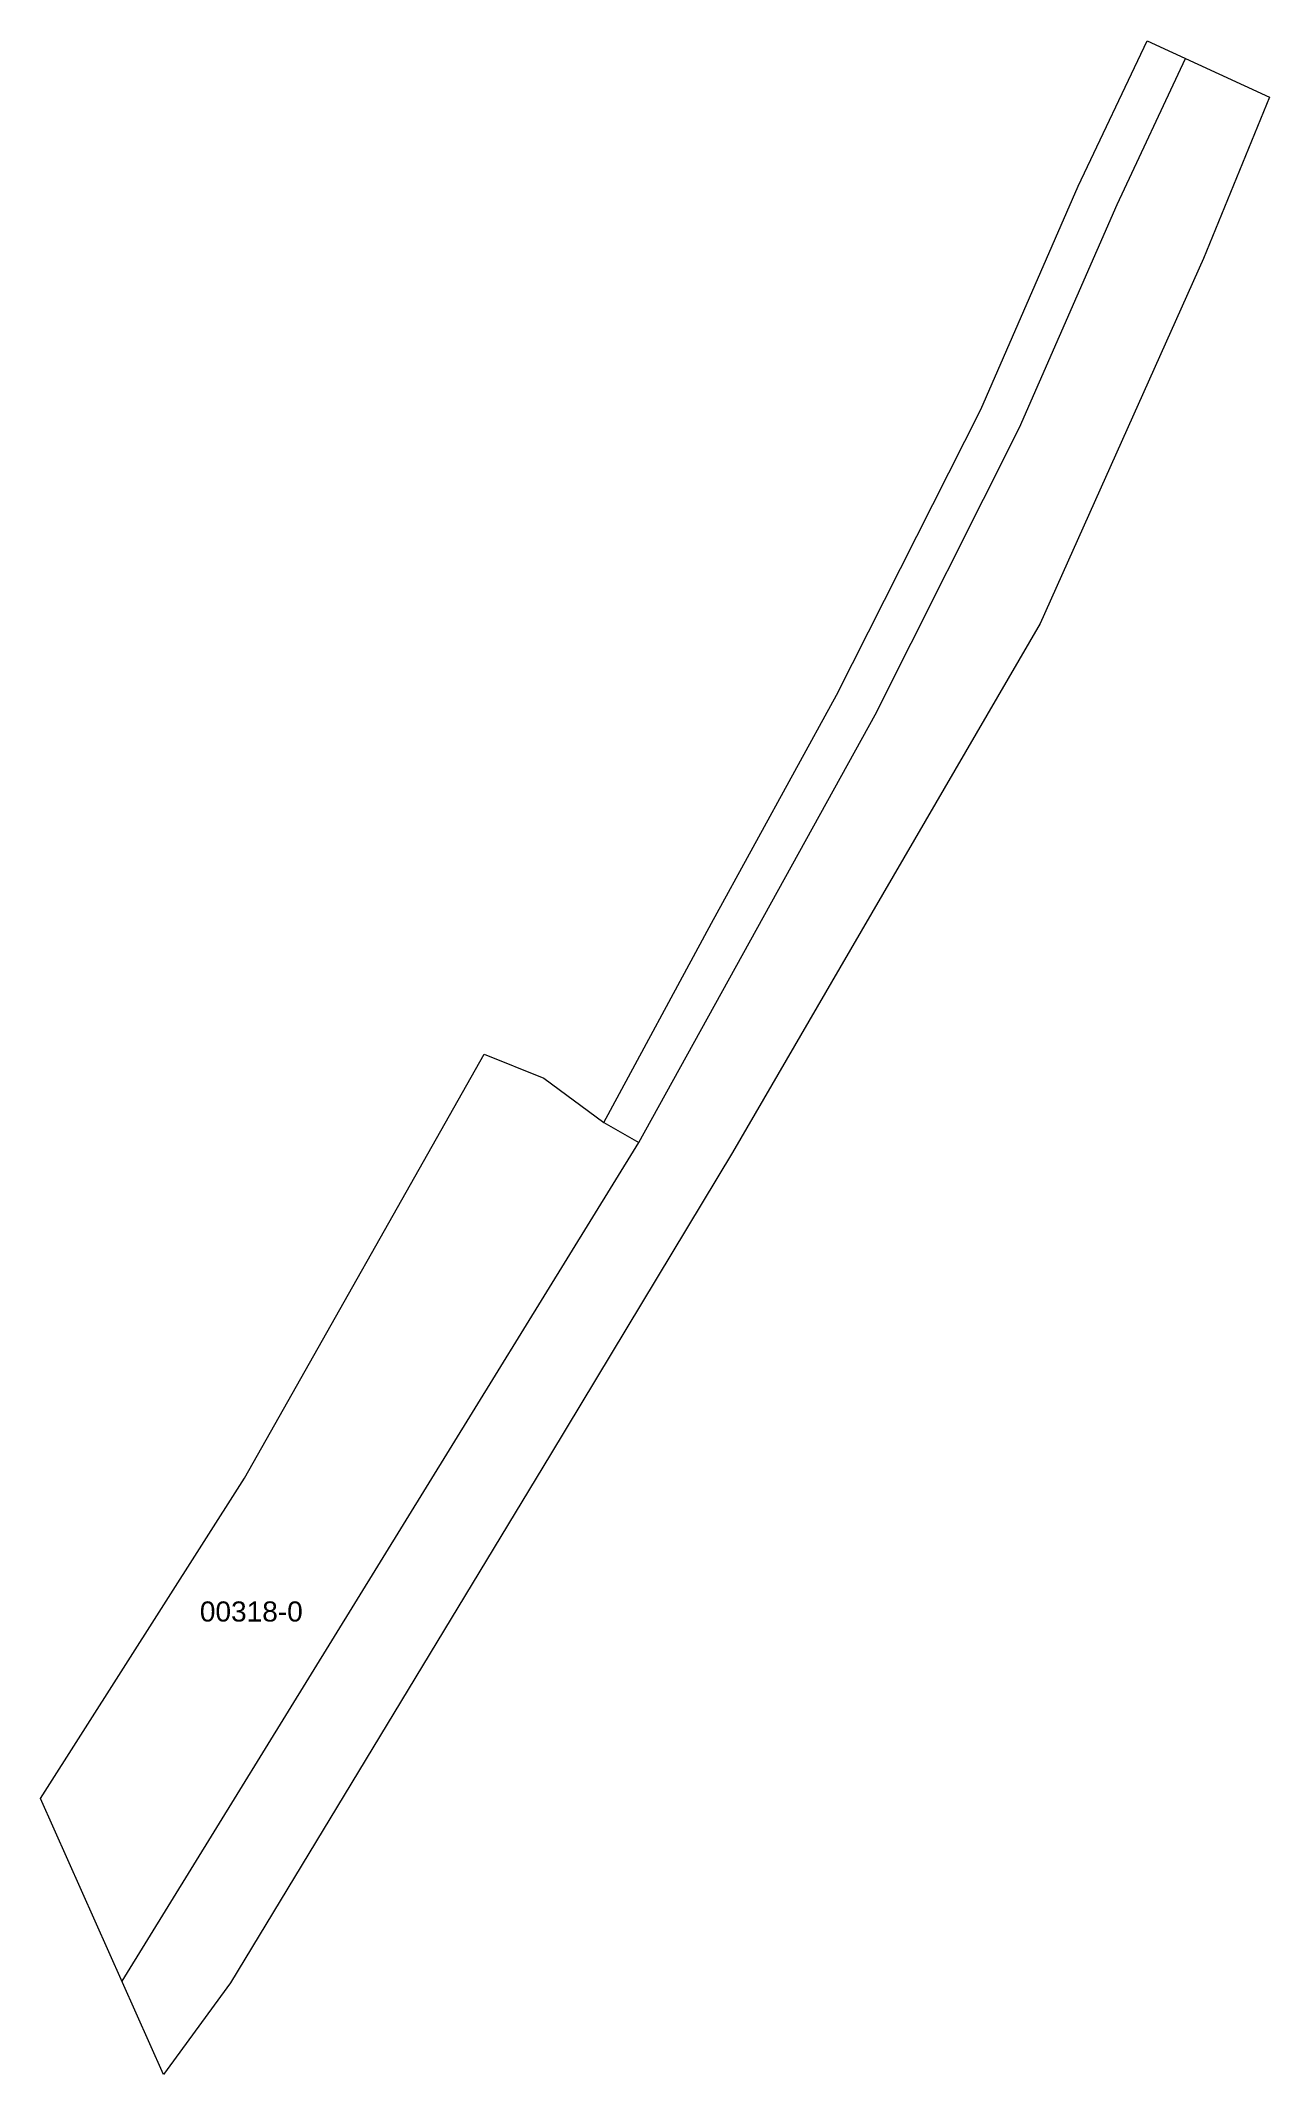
# Model space of a CAD drawing. Header units: metres. Extents: x 7511636 to 7511807, y 4688762 to 4689046.
import ezdxf

# ---------------------------------------------------------------- set-up
doc = ezdxf.new("R2010")
doc.units = ezdxf.units.M
doc.layers.add('matjet valoni', color=113, linetype='Continuous', lineweight=0)
doc.layers.add('Nr Parceles Baze', color=7, linetype='Continuous', lineweight=0)
doc.styles.get("Standard").update_dxf_attribs({"font": 'arial.ttf'})

msp = doc.modelspace()

# ---------------------------------------------------------------- linework, layer by layer
at = {"layer": 'matjet valoni'}
for p, q in [((7511780.58, 4689025.36), (7511790.21, 4689045.63)), ((7511790.21, 4689045.63), (7511807.24, 4689037.76)), ((7511786.02, 4689022.79), (7511795.55, 4689043.17)), ((7511807.24, 4689037.76), (7511798.06, 4689015.26)), ((7511767.01, 4688994.23), (7511780.58, 4689025.36)), ((7511772.39, 4688991.69), (7511786.02, 4689022.79)), ((7511798.06, 4689015.26), (7511775.28, 4688964.39)), ((7511746.86, 4688954.39), (7511767.01, 4688994.23)), ((7511752.23, 4688951.63), (7511772.39, 4688991.69)), ((7511775.28, 4688964.39), (7511747.34, 4688916.38)), ((7511729.4, 4688922.61), (7511746.86, 4688954.39)), ((7511719.28, 4688892.03), (7511752.23, 4688951.63)), ((7511714.41, 4688894.82), (7511729.4, 4688922.61)), ((7511747.34, 4688916.38), (7511732.37, 4688890.63)), ((7511664.28, 4688845.21), (7511697.72, 4688904.34)), ((7511697.72, 4688904.34), (7511706.05, 4688901)), ((7511706.05, 4688901), (7511714.41, 4688894.82)), ((7511714.41, 4688894.82), (7511719.28, 4688892.03)), ((7511647.21, 4688775.08), (7511719.28, 4688892.03)), ((7511732.37, 4688890.63), (7511706.95, 4688848.53)), ((7511706.95, 4688848.53), (7511662.31, 4688774.87)), ((7511635.84, 4688800.56), (7511664.28, 4688845.21)), ((7511652.99, 4688762.11), (7511635.84, 4688800.56)), ((7511662.31, 4688774.87), (7511652.99, 4688762.11))]:
    msp.add_line(p, q, dxfattribs=at)

# ---------------------------------------------------------------- texts
at = {"layer": 'Nr Parceles Baze', "lineweight": -3}
msp.add_text('00318-0', height=2.8, dxfattribs=at).set_placement((7511658.05, 4688825.24))

doc.saveas('drawing.dxf')
